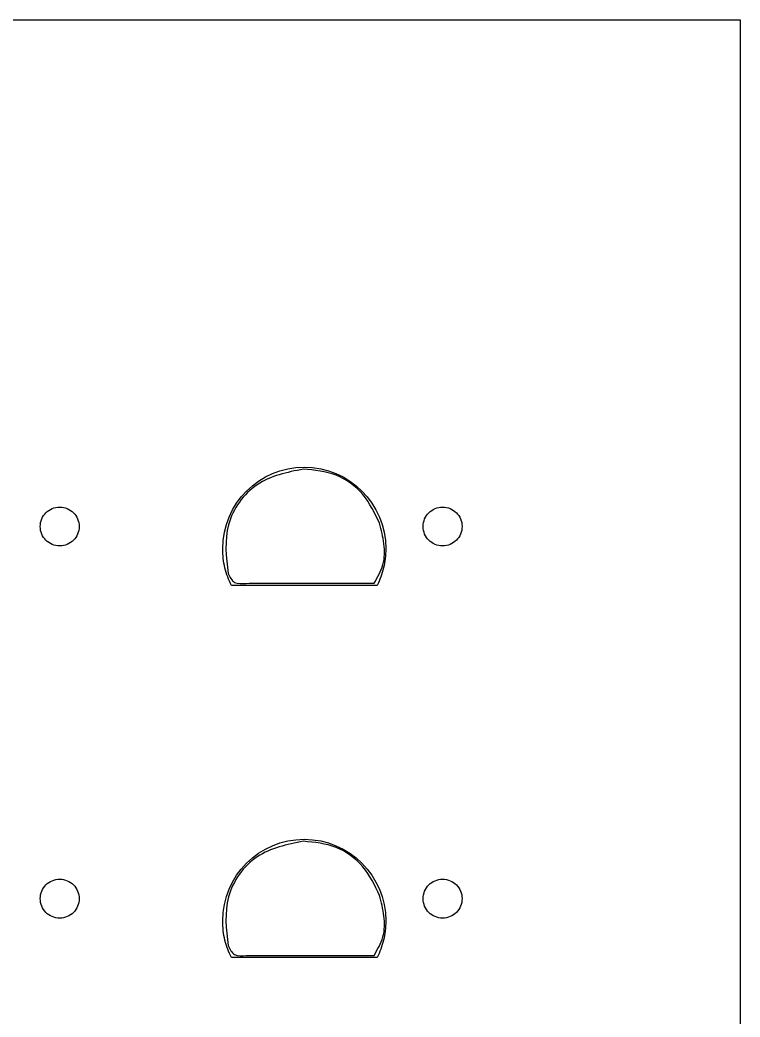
# Model space of a CAD drawing. Extents: x -830 to 230, y -333 to 309.
# Drawn here: x -680.3 to -571.2, y 157.7 to 308.8 of the extents above; entities that cross this region are included whole.
import ezdxf

# ---------------------------------------------------------------- set-up
doc = ezdxf.new("R2010")
doc.units = 0
doc.layers.add('newlayer', color=7, linetype='CONTINUOUS')

msp = doc.modelspace()

# ---------------------------------------------------------------- linework, layer by layer
at = {"layer": 'newlayer', "color": 7}
for p, q in [((-829.578506, 308.78322), (-571.241233, 308.78322)), ((-571.241233, 308.78322), (-571.241233, 6.708189)), ((-642.071558, 240.072013), (-640.936629, 240.487918)), ((-640.936629, 240.487918), (-639.75282, 240.792696)), ((-639.75282, 240.792696), (-638.526338, 240.980122)), ((-638.526338, 240.980122), (-637.263394, 241.043981)), ((-637.263394, 241.043981), (-636.000478, 240.980122)), ((-636.000478, 240.980122), (-634.773996, 240.792696)), ((-634.773996, 240.792696), (-633.590187, 240.487918)), ((-633.590187, 240.487918), (-632.455259, 240.072013)), ((-645.120997, 238.219718), (-644.169964, 238.931694)), ((-644.169964, 238.931694), (-643.151424, 239.551197)), ((-643.151424, 239.551197), (-642.071558, 240.072013)), ((-632.455259, 240.072013), (-631.375392, 239.551197)), ((-631.375392, 239.551197), (-630.356852, 238.931694)), ((-630.356852, 238.931694), (-629.405819, 238.219718)), ((-646.795647, 236.543245), (-645.998285, 237.421498)), ((-645.998285, 237.421498), (-645.120997, 238.219718)), ((-629.405819, 238.219718), (-628.528503, 237.421498)), ((-628.528503, 237.421498), (-627.731169, 236.543245)), ((-647.506875, 235.591185), (-646.795647, 236.543245)), ((-627.731169, 236.543245), (-627.019941, 235.591185)), ((-676.582509, 233.926796), (-676.392122, 234.136287)), ((-676.392122, 234.136287), (-676.182629, 234.326688)), ((-676.182629, 234.326688), (-675.955524, 234.49651)), ((-675.955524, 234.49651), (-675.712305, 234.644276)), ((-675.712305, 234.644276), (-675.454439, 234.768499)), ((-675.454439, 234.768499), (-675.183393, 234.8677)), ((-675.183393, 234.8677), (-674.900691, 234.940389)), ((-674.900691, 234.940389), (-674.607772, 234.985093)), ((-674.607772, 234.985093), (-674.306161, 235.000333)), ((-674.306161, 235.000333), (-674.004522, 234.985093)), ((-674.004522, 234.985093), (-673.711632, 234.940389)), ((-673.711632, 234.940389), (-673.42893, 234.8677)), ((-673.42893, 234.8677), (-673.157884, 234.768499)), ((-673.157884, 234.768499), (-672.899989, 234.644276)), ((-672.899989, 234.644276), (-672.65677, 234.49651)), ((-672.65677, 234.49651), (-672.429666, 234.326688)), ((-672.429666, 234.326688), (-672.220172, 234.136287)), ((-672.220172, 234.136287), (-672.029785, 233.926796)), ((-648.645952, 233.490517), (-648.125704, 234.571536)), ((-648.125704, 234.571536), (-647.506875, 235.591185)), ((-627.019941, 235.591185), (-626.401112, 234.571536)), ((-626.401112, 234.571536), (-625.880864, 233.490517)), ((-618.578053, 233.926853), (-618.387666, 234.136343)), ((-618.387666, 234.136343), (-618.178173, 234.326745)), ((-618.178173, 234.326745), (-617.951068, 234.496566)), ((-617.951068, 234.496566), (-617.707849, 234.644332)), ((-617.707849, 234.644332), (-617.449983, 234.768555)), ((-617.449983, 234.768555), (-617.178937, 234.867756)), ((-617.178937, 234.867756), (-616.896235, 234.940445)), ((-616.896235, 234.940445), (-616.603316, 234.985149)), ((-616.603316, 234.985149), (-616.301705, 235.000389)), ((-616.301705, 235.000389), (-616.000066, 234.985149)), ((-616.000066, 234.985149), (-615.707176, 234.940445)), ((-615.707176, 234.940445), (-615.424446, 234.867756)), ((-615.424446, 234.867756), (-615.153428, 234.768555)), ((-615.153428, 234.768555), (-614.895533, 234.644332)), ((-614.895533, 234.644332), (-614.652314, 234.496566)), ((-614.652314, 234.496566), (-614.42521, 234.326745)), ((-614.42521, 234.326745), (-614.215716, 234.136343)), ((-614.215716, 234.136343), (-614.025329, 233.926853)), ((-677.240934, 232.351945), (-677.19623, 232.644853)), ((-677.19623, 232.644853), (-677.123529, 232.927563)), ((-677.123529, 232.927563), (-677.024328, 233.198598)), ((-677.024328, 233.198598), (-676.900094, 233.45647)), ((-676.900094, 233.45647), (-676.752351, 233.699698)), ((-676.752351, 233.699698), (-676.582509, 233.926796)), ((-672.029785, 233.926796), (-671.859972, 233.699698)), ((-671.859972, 233.699698), (-671.7122, 233.45647)), ((-671.7122, 233.45647), (-671.587966, 233.198598)), ((-671.587966, 233.198598), (-671.488793, 232.927563)), ((-671.488793, 232.927563), (-671.416093, 232.644853)), ((-671.416093, 232.644853), (-671.371389, 232.351945)), ((-649.061412, 232.35435), (-648.645952, 233.490517)), ((-625.880864, 233.490517), (-625.465404, 232.35435)), ((-619.236478, 232.352002), (-619.191774, 232.644909)), ((-619.191774, 232.644909), (-619.119073, 232.927619)), ((-619.119073, 232.927619), (-619.019872, 233.198654)), ((-619.019872, 233.198654), (-618.895638, 233.456526)), ((-618.895638, 233.456526), (-618.747895, 233.699754)), ((-618.747895, 233.699754), (-618.578053, 233.926853)), ((-614.025329, 233.926853), (-613.855516, 233.699754)), ((-613.855516, 233.699754), (-613.707744, 233.456526)), ((-613.707744, 233.456526), (-613.58351, 233.198654)), ((-613.58351, 233.198654), (-613.484337, 232.927619)), ((-613.484337, 232.927619), (-613.411637, 232.644909)), ((-613.411637, 232.644909), (-613.366933, 232.352002)), ((-677.256174, 232.050323), (-677.240934, 232.351945)), ((-677.240934, 231.748704), (-677.256174, 232.050323)), ((-677.19623, 231.455797), (-677.240934, 231.748704)), ((-677.123529, 231.173086), (-677.19623, 231.455797)), ((-677.024328, 230.902051), (-677.123529, 231.173086)), ((-671.488793, 231.173086), (-671.587966, 230.902051)), ((-671.416093, 231.455797), (-671.488793, 231.173086)), ((-671.371389, 231.748704), (-671.416093, 231.455797)), ((-671.371389, 232.351945), (-671.356149, 232.050323)), ((-671.356149, 232.050323), (-671.371389, 231.748704)), ((-649.553071, 229.941452), (-649.365845, 231.169254)), ((-649.365845, 231.169254), (-649.061412, 232.35435)), ((-625.465404, 232.35435), (-625.160971, 231.169256)), ((-625.160971, 231.169256), (-624.973745, 229.941452)), ((-619.251718, 232.05038), (-619.236478, 232.352002)), ((-619.236478, 231.74876), (-619.251718, 232.05038)), ((-619.191774, 231.455853), (-619.236478, 231.74876)), ((-619.119073, 231.173143), (-619.191774, 231.455853)), ((-619.019872, 230.902108), (-619.119073, 231.173143)), ((-613.484337, 231.173143), (-613.58351, 230.902108)), ((-613.411637, 231.455853), (-613.484337, 231.173143)), ((-613.366933, 231.74876), (-613.411637, 231.455853)), ((-613.366933, 232.352002), (-613.351693, 232.05038)), ((-613.351693, 232.05038), (-613.366933, 231.74876)), ((-676.900094, 230.644179), (-677.024328, 230.902051)), ((-676.752351, 230.400952), (-676.900094, 230.644179)), ((-676.582509, 230.17385), (-676.752351, 230.400952)), ((-676.392122, 229.96436), (-676.582509, 230.17385)), ((-676.182629, 229.773961), (-676.392122, 229.96436)), ((-675.955524, 229.604137), (-676.182629, 229.773961)), ((-675.712305, 229.456374), (-675.955524, 229.604137)), ((-672.65677, 229.604137), (-672.899989, 229.456374)), ((-672.429666, 229.773961), (-672.65677, 229.604137)), ((-672.220172, 229.96436), (-672.429666, 229.773961)), ((-672.029785, 230.17385), (-672.220172, 229.96436)), ((-671.859972, 230.400952), (-672.029785, 230.17385)), ((-671.7122, 230.644179), (-671.859972, 230.400952)), ((-671.587966, 230.902051), (-671.7122, 230.644179)), ((-649.616853, 228.677158), (-649.553071, 229.941452)), ((-624.973745, 229.941452), (-624.909935, 228.677158)), ((-618.895638, 230.644236), (-619.019872, 230.902108)), ((-618.747895, 230.401008), (-618.895638, 230.644236)), ((-618.578053, 230.173907), (-618.747895, 230.401008)), ((-618.387666, 229.964416), (-618.578053, 230.173907)), ((-618.178173, 229.774018), (-618.387666, 229.964416)), ((-617.951068, 229.604193), (-618.178173, 229.774018)), ((-617.707849, 229.45643), (-617.951068, 229.604193)), ((-614.652314, 229.604193), (-614.895533, 229.45643)), ((-614.42521, 229.774018), (-614.652314, 229.604193)), ((-614.215716, 229.964416), (-614.42521, 229.774018)), ((-614.025329, 230.173907), (-614.215716, 229.964416)), ((-613.855516, 230.401008), (-614.025329, 230.173907)), ((-613.707744, 230.644236), (-613.855516, 230.401008)), ((-613.58351, 230.902108), (-613.707744, 230.644236)), ((-675.454439, 229.332151), (-675.712305, 229.456374)), ((-675.183393, 229.23295), (-675.454439, 229.332151)), ((-674.900691, 229.160258), (-675.183393, 229.23295)), ((-674.607772, 229.115554), (-674.900691, 229.160258)), ((-674.306161, 229.100314), (-674.607772, 229.115554)), ((-674.004522, 229.115554), (-674.306161, 229.100314)), ((-673.711632, 229.160258), (-674.004522, 229.115554)), ((-673.42893, 229.23295), (-673.711632, 229.160258)), ((-673.157884, 229.332151), (-673.42893, 229.23295)), ((-672.899989, 229.456374), (-673.157884, 229.332151)), ((-649.611632, 228.303665), (-649.617277, 228.677158)), ((-649.617277, 228.677158), (-649.616853, 228.677158)), ((-649.594699, 227.933057), (-649.611632, 228.303665)), ((-624.915579, 228.303767), (-624.931948, 227.933223)), ((-624.909935, 228.677158), (-624.915579, 228.303767)), ((-617.449983, 229.332207), (-617.707849, 229.45643)), ((-617.178937, 229.233006), (-617.449983, 229.332207)), ((-616.896235, 229.160314), (-617.178937, 229.233006)), ((-616.603316, 229.11561), (-616.896235, 229.160314)), ((-616.301705, 229.10037), (-616.603316, 229.11561)), ((-616.000066, 229.11561), (-616.301705, 229.10037)), ((-615.707176, 229.160314), (-616.000066, 229.11561)), ((-615.424446, 229.233006), (-615.707176, 229.160314)), ((-615.153428, 229.332207), (-615.424446, 229.233006)), ((-614.895533, 229.45643), (-615.153428, 229.332207)), ((-649.566759, 227.565471), (-649.594699, 227.933057)), ((-649.528179, 227.20104), (-649.566759, 227.565471)), ((-649.478988, 226.839908), (-649.528179, 227.20104)), ((-649.419382, 226.482206), (-649.478988, 226.839908)), ((-625.045627, 226.840106), (-625.104329, 226.482378)), ((-624.997226, 227.201252), (-625.045627, 226.840106)), ((-624.959324, 227.565671), (-624.997226, 227.201252)), ((-624.931948, 227.933223), (-624.959324, 227.565671)), ((-649.349532, 226.128076), (-649.419382, 226.482206)), ((-649.269635, 225.777655), (-649.349532, 226.128076)), ((-649.179889, 225.431078), (-649.269635, 225.777655)), ((-649.080434, 225.088485), (-649.179889, 225.431078)), ((-648.971524, 224.75001), (-649.080434, 225.088485)), ((-625.439271, 225.088468), (-625.547249, 224.749954)), ((-625.340832, 225.431109), (-625.439271, 225.088468)), ((-625.252073, 225.777737), (-625.340832, 225.431109)), ((-625.173192, 226.128206), (-625.252073, 225.777737)), ((-625.104329, 226.482378), (-625.173192, 226.128206)), ((-648.853301, 224.415794), (-648.971524, 224.75001)), ((-648.725934, 224.085975), (-648.853301, 224.415794)), ((-648.589649, 223.760686), (-648.725934, 224.085975)), ((-648.444615, 223.440068), (-648.589649, 223.760686)), ((-625.926951, 223.76059), (-626.07159, 223.440005)), ((-625.791258, 224.085871), (-625.926951, 223.76059)), ((-625.664653, 224.415707), (-625.791258, 224.085871)), ((-625.547249, 224.749954), (-625.664653, 224.415707)), ((-648.29103, 223.124255), (-648.444615, 223.440068)), ((-646.911894, 223.124255), (-648.29103, 223.124255)), ((-645.532759, 223.124255), (-646.911894, 223.124255)), ((-644.153652, 223.124255), (-645.532759, 223.124255)), ((-642.774517, 223.124255), (-644.153652, 223.124255)), ((-641.395381, 223.124255), (-642.774517, 223.124255)), ((-640.016246, 223.124255), (-641.395381, 223.124255)), ((-638.637139, 223.124255), (-640.016246, 223.124255)), ((-637.258004, 223.124255), (-638.637139, 223.124255)), ((-635.878868, 223.124255), (-637.258004, 223.124255)), ((-634.499733, 223.124255), (-635.878868, 223.124255)), ((-633.120626, 223.124255), (-634.499733, 223.124255)), ((-631.74149, 223.124255), (-633.120626, 223.124255)), ((-630.362355, 223.124255), (-631.74149, 223.124255)), ((-628.98322, 223.124255), (-630.362355, 223.124255)), ((-627.604113, 223.124255), (-628.98322, 223.124255)), ((-626.224977, 223.124255), (-627.604113, 223.124255)), ((-626.07159, 223.440005), (-626.224977, 223.124255)), ((-640.936629, 184.117021), (-639.75282, 184.421798)), ((-639.75282, 184.421798), (-638.526338, 184.609225)), ((-638.526338, 184.609225), (-637.263394, 184.673083)), ((-637.263394, 184.673083), (-636.000478, 184.609225)), ((-636.000478, 184.609225), (-634.773996, 184.421798)), ((-634.773996, 184.421798), (-633.590187, 184.117021)), ((-644.169964, 182.560797), (-643.151424, 183.1803)), ((-643.151424, 183.1803), (-642.071558, 183.701116)), ((-642.071558, 183.701116), (-640.936629, 184.117021)), ((-633.590187, 184.117021), (-632.455259, 183.701116)), ((-632.455259, 183.701116), (-631.375392, 183.1803)), ((-631.375392, 183.1803), (-630.356852, 182.560797)), ((-645.998285, 181.0506), (-645.120997, 181.848821)), ((-645.120997, 181.848821), (-644.169964, 182.560797)), ((-630.356852, 182.560797), (-629.405819, 181.848821)), ((-629.405819, 181.848821), (-628.528503, 181.0506)), ((-647.506875, 179.220287), (-646.795647, 180.172347)), ((-646.795647, 180.172347), (-645.998285, 181.0506)), ((-628.528503, 181.0506), (-627.731169, 180.172347)), ((-627.731169, 180.172347), (-627.019941, 179.220287)), ((-675.955524, 178.125612), (-675.712305, 178.273378)), ((-675.712305, 178.273378), (-675.454439, 178.397601)), ((-675.454439, 178.397601), (-675.183393, 178.496802)), ((-675.183393, 178.496802), (-674.900691, 178.569492)), ((-674.900691, 178.569492), (-674.607772, 178.614196)), ((-674.607772, 178.614196), (-674.306161, 178.629436)), ((-674.306161, 178.629436), (-674.004522, 178.614196)), ((-674.004522, 178.614196), (-673.711632, 178.569492)), ((-673.711632, 178.569492), (-673.42893, 178.496802)), ((-673.42893, 178.496802), (-673.157884, 178.397601)), ((-673.157884, 178.397601), (-672.899989, 178.273378)), ((-672.899989, 178.273378), (-672.65677, 178.125612)), ((-648.125704, 178.200638), (-647.506875, 179.220287)), ((-627.019941, 179.220287), (-626.401112, 178.200638)), ((-617.951068, 178.125669), (-617.707849, 178.273435)), ((-617.707849, 178.273435), (-617.449983, 178.397658)), ((-617.449983, 178.397658), (-617.178937, 178.496859)), ((-617.178937, 178.496859), (-616.896235, 178.569548)), ((-616.896235, 178.569548), (-616.603316, 178.614252)), ((-616.603316, 178.614252), (-616.301705, 178.629492)), ((-616.301705, 178.629492), (-616.000066, 178.614252)), ((-616.000066, 178.614252), (-615.707176, 178.569548)), ((-615.707176, 178.569548), (-615.424446, 178.496859)), ((-615.424446, 178.496859), (-615.153428, 178.397658)), ((-615.153428, 178.397658), (-614.895533, 178.273435)), ((-614.895533, 178.273435), (-614.652314, 178.125669)), ((-677.123529, 176.556666), (-677.024328, 176.827701)), ((-677.024328, 176.827701), (-676.900094, 177.085573)), ((-676.900094, 177.085573), (-676.752351, 177.3288)), ((-676.752351, 177.3288), (-676.582509, 177.555899)), ((-676.582509, 177.555899), (-676.392122, 177.76539)), ((-676.392122, 177.76539), (-676.182629, 177.955791)), ((-676.182629, 177.955791), (-675.955524, 178.125612)), ((-672.65677, 178.125612), (-672.429666, 177.955791)), ((-672.429666, 177.955791), (-672.220172, 177.76539)), ((-672.220172, 177.76539), (-672.029785, 177.555899)), ((-672.029785, 177.555899), (-671.859972, 177.3288)), ((-671.859972, 177.3288), (-671.7122, 177.085573)), ((-671.7122, 177.085573), (-671.587966, 176.827701)), ((-671.587966, 176.827701), (-671.488793, 176.556666)), ((-649.061412, 175.983453), (-648.645952, 177.11962)), ((-648.645952, 177.11962), (-648.125704, 178.200638)), ((-626.401112, 178.200638), (-625.880864, 177.11962)), ((-625.880864, 177.11962), (-625.465404, 175.983453)), ((-619.119073, 176.556722), (-619.019872, 176.827757)), ((-619.019872, 176.827757), (-618.895638, 177.085629)), ((-618.895638, 177.085629), (-618.747895, 177.328857)), ((-618.747895, 177.328857), (-618.578053, 177.555955)), ((-618.578053, 177.555955), (-618.387666, 177.765446)), ((-618.387666, 177.765446), (-618.178173, 177.955847)), ((-618.178173, 177.955847), (-617.951068, 178.125669)), ((-614.652314, 178.125669), (-614.42521, 177.955847)), ((-614.42521, 177.955847), (-614.215716, 177.765446)), ((-614.215716, 177.765446), (-614.025329, 177.555955)), ((-614.025329, 177.555955), (-613.855516, 177.328857)), ((-613.855516, 177.328857), (-613.707744, 177.085629)), ((-613.707744, 177.085629), (-613.58351, 176.827757)), ((-613.58351, 176.827757), (-613.484337, 176.556722)), ((-677.256174, 175.679426), (-677.240934, 175.981048)), ((-677.240934, 175.377807), (-677.256174, 175.679426)), ((-677.240934, 175.981048), (-677.19623, 176.273955)), ((-677.19623, 175.084899), (-677.240934, 175.377807)), ((-677.19623, 176.273955), (-677.123529, 176.556666)), ((-671.488793, 176.556666), (-671.416093, 176.273955)), ((-671.416093, 176.273955), (-671.371389, 175.981048)), ((-671.371389, 175.377807), (-671.416093, 175.084899)), ((-671.371389, 175.981048), (-671.356149, 175.679426)), ((-671.356149, 175.679426), (-671.371389, 175.377807)), ((-649.365845, 174.798356), (-649.061412, 175.983453)), ((-625.465404, 175.983453), (-625.160971, 174.798356)), ((-619.251718, 175.679482), (-619.236478, 175.981105)), ((-619.236478, 175.377863), (-619.251718, 175.679482)), ((-619.236478, 175.981105), (-619.191774, 176.274012)), ((-619.191774, 175.084956), (-619.236478, 175.377863)), ((-619.191774, 176.274012), (-619.119073, 176.556722)), ((-613.484337, 176.556722), (-613.411637, 176.274012)), ((-613.411637, 176.274012), (-613.366933, 175.981105)), ((-613.366933, 175.377863), (-613.411637, 175.084956)), ((-613.366933, 175.981105), (-613.351693, 175.679482)), ((-613.351693, 175.679482), (-613.366933, 175.377863)), ((-677.123529, 174.802189), (-677.19623, 175.084899)), ((-677.024328, 174.531154), (-677.123529, 174.802189)), ((-676.900094, 174.273282), (-677.024328, 174.531154)), ((-676.752351, 174.030054), (-676.900094, 174.273282)), ((-676.582509, 173.802953), (-676.752351, 174.030054)), ((-676.392122, 173.593462), (-676.582509, 173.802953)), ((-672.029785, 173.802953), (-672.220172, 173.593462)), ((-671.859972, 174.030054), (-672.029785, 173.802953)), ((-671.7122, 174.273282), (-671.859972, 174.030054)), ((-671.587966, 174.531154), (-671.7122, 174.273282)), ((-671.488793, 174.802189), (-671.587966, 174.531154)), ((-671.416093, 175.084899), (-671.488793, 174.802189)), ((-649.553071, 173.570554), (-649.365845, 174.798356)), ((-625.160971, 174.798356), (-624.973745, 173.570554)), ((-619.119073, 174.802245), (-619.191774, 175.084956)), ((-619.019872, 174.53121), (-619.119073, 174.802245)), ((-618.895638, 174.273338), (-619.019872, 174.53121)), ((-618.747895, 174.030111), (-618.895638, 174.273338)), ((-618.578053, 173.803009), (-618.747895, 174.030111)), ((-618.387666, 173.593519), (-618.578053, 173.803009)), ((-614.025329, 173.803009), (-614.215716, 173.593519)), ((-613.855516, 174.030111), (-614.025329, 173.803009)), ((-613.707744, 174.273338), (-613.855516, 174.030111)), ((-613.58351, 174.53121), (-613.707744, 174.273338)), ((-613.484337, 174.802245), (-613.58351, 174.53121)), ((-613.411637, 175.084956), (-613.484337, 174.802245)), ((-676.182629, 173.403064), (-676.392122, 173.593462)), ((-675.955524, 173.233239), (-676.182629, 173.403064)), ((-675.712305, 173.085476), (-675.955524, 173.233239)), ((-675.454439, 172.961253), (-675.712305, 173.085476)), ((-675.183393, 172.862052), (-675.454439, 172.961253)), ((-674.900691, 172.78936), (-675.183393, 172.862052)), ((-674.607772, 172.744656), (-674.900691, 172.78936)), ((-674.306161, 172.729444), (-674.607772, 172.744656)), ((-674.004522, 172.744656), (-674.306161, 172.729444)), ((-673.711632, 172.78936), (-674.004522, 172.744656)), ((-673.42893, 172.862052), (-673.711632, 172.78936)), ((-673.157884, 172.961253), (-673.42893, 172.862052)), ((-672.899989, 173.085476), (-673.157884, 172.961253)), ((-672.65677, 173.233239), (-672.899989, 173.085476)), ((-672.429666, 173.403064), (-672.65677, 173.233239)), ((-672.220172, 173.593462), (-672.429666, 173.403064)), ((-649.611632, 171.932768), (-649.617277, 172.306261)), ((-649.617277, 172.306261), (-649.616853, 172.306261)), ((-649.616853, 172.306261), (-649.553071, 173.570554)), ((-624.973745, 173.570554), (-624.909935, 172.306261)), ((-624.909935, 172.306261), (-624.915579, 171.932869)), ((-618.178173, 173.40312), (-618.387666, 173.593519)), ((-617.951068, 173.233296), (-618.178173, 173.40312)), ((-617.707849, 173.085533), (-617.951068, 173.233296)), ((-617.449983, 172.96131), (-617.707849, 173.085533)), ((-617.178937, 172.862109), (-617.449983, 172.96131)), ((-616.896235, 172.789417), (-617.178937, 172.862109)), ((-616.603316, 172.744713), (-616.896235, 172.789417)), ((-616.301705, 172.729501), (-616.603316, 172.744713)), ((-616.000066, 172.744713), (-616.301705, 172.729501)), ((-615.707176, 172.789417), (-616.000066, 172.744713)), ((-615.424446, 172.862109), (-615.707176, 172.789417)), ((-615.153428, 172.96131), (-615.424446, 172.862109)), ((-614.895533, 173.085533), (-615.153428, 172.96131)), ((-614.652314, 173.233296), (-614.895533, 173.085533)), ((-614.42521, 173.40312), (-614.652314, 173.233296)), ((-614.215716, 173.593519), (-614.42521, 173.40312)), ((-649.594699, 171.562159), (-649.611632, 171.932768)), ((-649.566759, 171.194573), (-649.594699, 171.562159)), ((-649.528179, 170.830143), (-649.566759, 171.194573)), ((-649.478988, 170.469011), (-649.528179, 170.830143)), ((-624.997226, 170.830354), (-625.045627, 170.469209)), ((-624.959324, 171.194774), (-624.997226, 170.830354)), ((-624.931948, 171.562326), (-624.959324, 171.194774)), ((-624.915579, 171.932869), (-624.931948, 171.562326)), ((-649.419382, 170.111308), (-649.478988, 170.469011)), ((-649.349532, 169.757179), (-649.419382, 170.111308)), ((-649.269635, 169.406758), (-649.349532, 169.757179)), ((-649.179889, 169.06018), (-649.269635, 169.406758)), ((-625.252073, 169.406839), (-625.340832, 169.060211)), ((-625.173192, 169.757309), (-625.252073, 169.406839)), ((-625.104329, 170.111481), (-625.173192, 169.757309)), ((-625.045627, 170.469209), (-625.104329, 170.111481)), ((-649.080434, 168.717588), (-649.179889, 169.06018)), ((-648.971524, 168.379113), (-649.080434, 168.717588)), ((-648.853301, 168.044897), (-648.971524, 168.379113)), ((-648.725934, 167.715078), (-648.853301, 168.044897)), ((-648.589649, 167.389789), (-648.725934, 167.715078)), ((-625.791258, 167.714974), (-625.926951, 167.389693)), ((-625.664653, 168.04481), (-625.791258, 167.714974)), ((-625.547249, 168.379057), (-625.664653, 168.04481)), ((-625.439271, 168.717571), (-625.547249, 168.379057)), ((-625.340832, 169.060211), (-625.439271, 168.717571)), ((-648.444615, 167.06917), (-648.589649, 167.389789)), ((-648.29103, 166.753358), (-648.444615, 167.06917)), ((-646.911894, 166.753358), (-648.29103, 166.753358)), ((-645.532759, 166.753358), (-646.911894, 166.753358)), ((-644.153652, 166.753358), (-645.532759, 166.753358)), ((-642.774517, 166.753358), (-644.153652, 166.753358)), ((-641.395381, 166.753358), (-642.774517, 166.753358)), ((-640.016246, 166.753358), (-641.395381, 166.753358)), ((-638.637139, 166.753358), (-640.016246, 166.753358)), ((-637.258004, 166.753358), (-638.637139, 166.753358)), ((-635.878868, 166.753358), (-637.258004, 166.753358)), ((-634.499733, 166.753358), (-635.878868, 166.753358)), ((-633.120626, 166.753358), (-634.499733, 166.753358)), ((-631.74149, 166.753358), (-633.120626, 166.753358)), ((-630.362355, 166.753358), (-631.74149, 166.753358)), ((-628.98322, 166.753358), (-630.362355, 166.753358)), ((-627.604113, 166.753358), (-628.98322, 166.753358)), ((-626.224977, 166.753358), (-627.604113, 166.753358)), ((-626.07159, 167.069108), (-626.224977, 166.753358)), ((-625.926951, 167.389693), (-626.07159, 167.069108))]:
    msp.add_line(p, q, dxfattribs=at)
at = {"layer": 'newlayer', "color": 3}
for p, q in [((-637.38379, 240.745361), (-637.38379, 240.745361)), ((-637.38379, 184.374464), (-637.38379, 184.374464))]:
    msp.add_line(p, q, dxfattribs=at)
for points, knots in [([(-637.38379, 240.745361), (-639.86137, 240.250486), (-644.838715, 239.256304), (-649.675807, 232.478933), (-649.088406, 227.451223), (-648.796151, 224.949736)], [0, 0, 0, 0, 7.386989, 14.840119, 22.22027, 22.22027, 22.22027, 22.22027]), ([(-625.847957, 232.534459), (-626.577269, 234.06146), (-628.032207, 237.107749), (-632.324212, 240.252103), (-635.694954, 240.580717), (-637.38379, 240.745361)], [0, 0, 0, 0, 5.030849, 10.036279, 15.062328, 15.062328, 15.062328, 15.062328]), ([(-626.694623, 223.45925), (-626.153572, 224.359536), (-625.055845, 226.186105), (-625.053828, 229.464872), (-625.583685, 231.512954), (-625.847957, 232.534459)], [0, 0, 0, 0, 3.099286, 6.288064, 9.461079, 9.461079, 9.461079, 9.461079]), ([(-648.796151, 224.949736), (-648.52593, 224.397153), (-647.971548, 223.263485), (-645.991796, 223.460955), (-644.836657, 223.459822), (-644.254123, 223.45925)], [0, 0, 0, 0, 1.679088, 3.444785, 5.241095, 5.241095, 5.241095, 5.241095]), ([(-644.254123, 223.45925), (-642.303065, 223.45925), (-638.40095, 223.45925), (-632.547784, 223.45925), (-628.645675, 223.45925), (-626.694623, 223.45925)], [0, 0, 0, 0, 5.853175, 11.706344, 17.5595, 17.5595, 17.5595, 17.5595]), ([(-637.38379, 184.374464), (-639.86137, 183.879588), (-644.838714, 182.885405), (-649.675807, 176.108035), (-649.088406, 171.080326), (-648.796151, 168.578839)], [0, 0, 0, 0, 7.386989, 14.840119, 22.220269, 22.220269, 22.220269, 22.220269]), ([(-625.847957, 176.163561), (-626.577269, 177.690563), (-628.032207, 180.736851), (-632.324212, 183.881204), (-635.694954, 184.209819), (-637.38379, 184.374464)], [0, 0, 0, 0, 5.030849, 10.036278, 15.062328, 15.062328, 15.062328, 15.062328]), ([(-626.694623, 167.088353), (-626.153572, 167.988639), (-625.055845, 169.815207), (-625.053828, 173.093974), (-625.583685, 175.142057), (-625.847957, 176.163561)], [0, 0, 0, 0, 3.099286, 6.288064, 9.461079, 9.461079, 9.461079, 9.461079]), ([(-648.796151, 168.578839), (-648.52593, 168.026256), (-647.971548, 166.892588), (-645.991796, 167.090057), (-644.836657, 167.088924), (-644.254123, 167.088353)], [0, 0, 0, 0, 1.679088, 3.444785, 5.241095, 5.241095, 5.241095, 5.241095]), ([(-644.254123, 167.088353), (-642.303065, 167.088353), (-638.40095, 167.088353), (-632.547784, 167.088353), (-628.645675, 167.088353), (-626.694623, 167.088353)], [0, 0, 0, 0, 5.853175, 11.706344, 17.5595, 17.5595, 17.5595, 17.5595])]:
    msp.add_open_spline(points, degree=3, knots=knots, dxfattribs=at)

doc.saveas('drawing.dxf')
